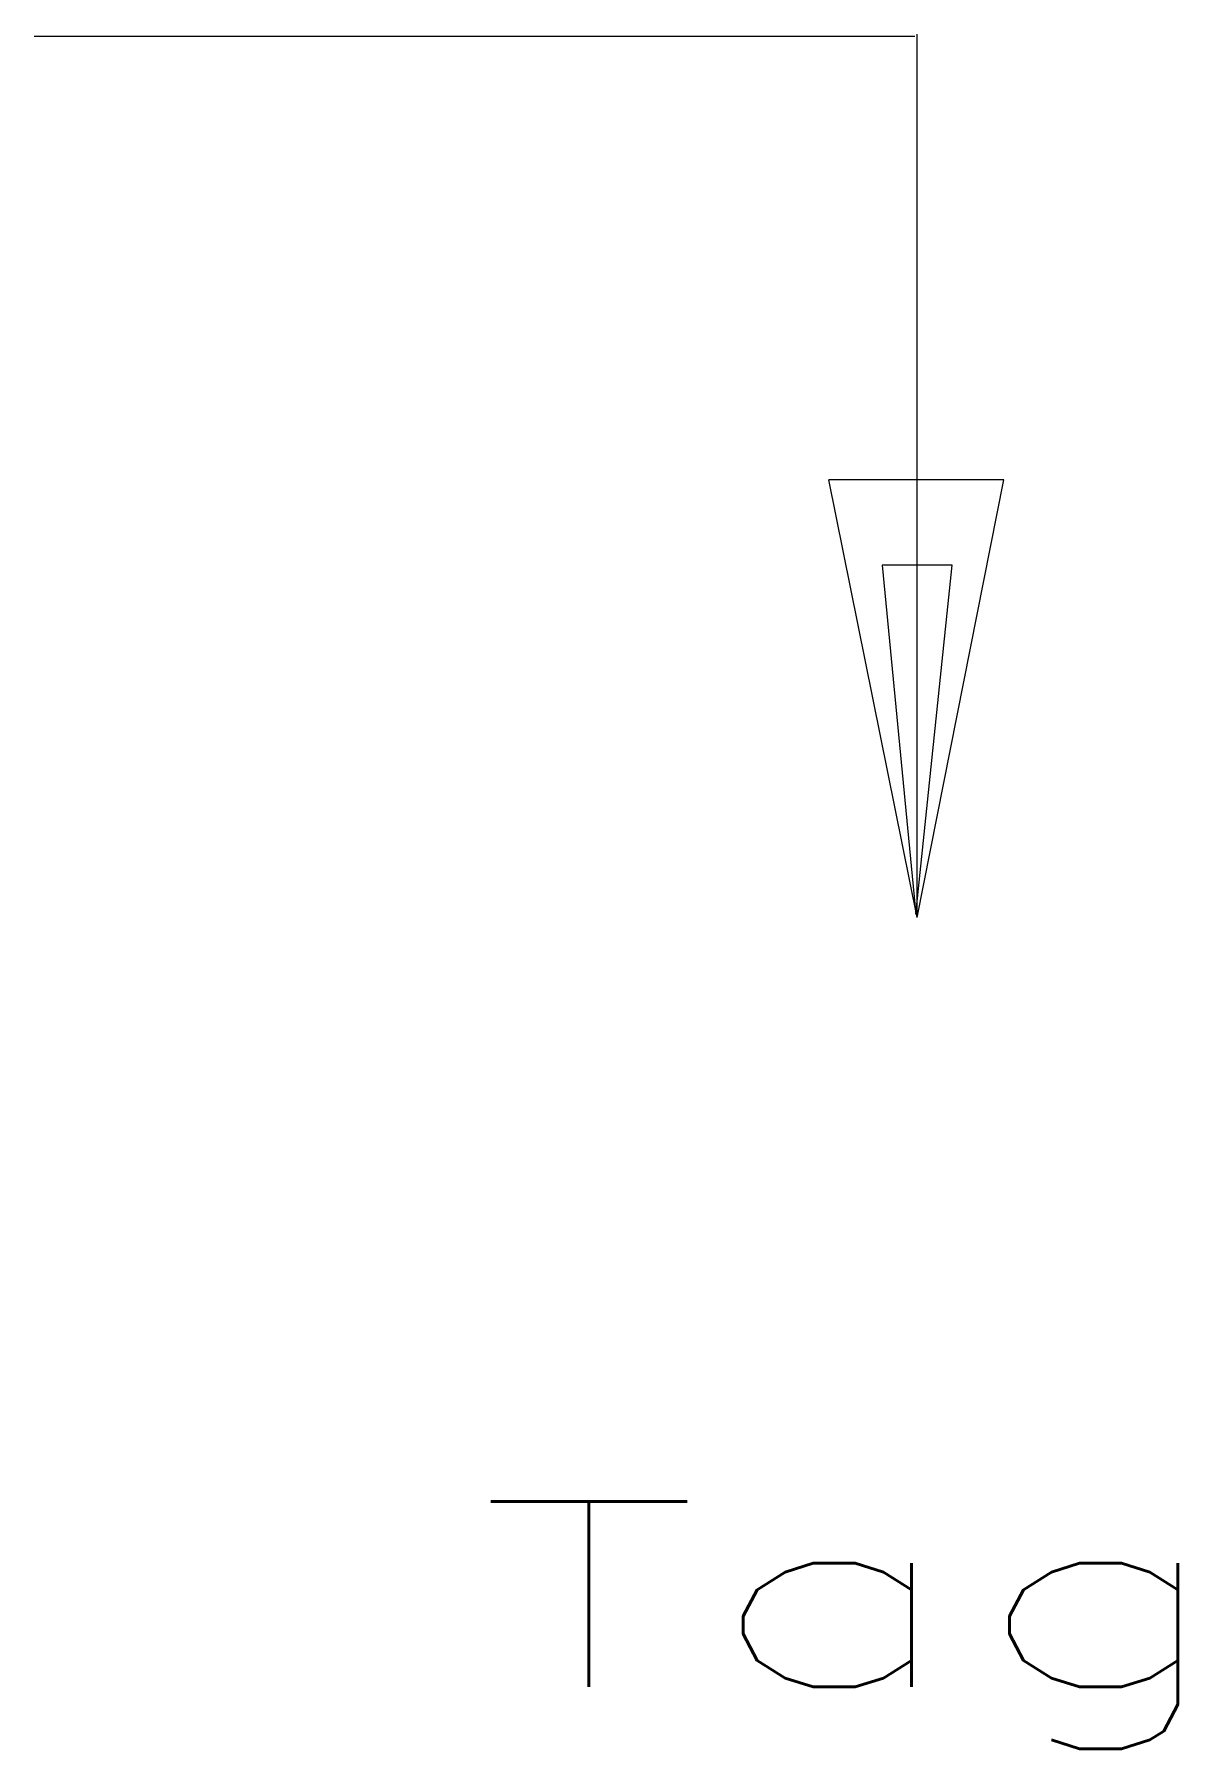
# Model space of a CAD drawing. Header units: inches. Extents: x -5.03 to 1.48, y -4.74 to 5.02.
import ezdxf
from ezdxf.enums import TextEntityAlignment as Align

# ---------------------------------------------------------------- set-up
doc = ezdxf.new("R2010")
doc.units = ezdxf.units.IN
doc.header["$MEASUREMENT"] = 0
doc.layers.get('0').update_dxf_attribs({"lineweight": 0})
doc.styles.get("Standard").update_dxf_attribs({"font": 'TXT.SHX'})

msp = doc.modelspace()

# ---------------------------------------------------------------- linework, layer by layer
at = {"color": 7, "linetype": 'Continuous', "lineweight": 0}
for p, q in [((-0.0124, 5.0054), (-5.0291, 5.0054)), ((0.0004, 0.0016), (0.0004, 5.0183)), ((-0.0005, -0.0109), (-0.5023, 2.4817)), ((0.4946, 2.4817), (-0.5023, 2.4817)), ((-0.0005, -0.0109), (0.4946, 2.4817)), ((-0.1995, 1.9958), (-0.0067, 0.0079)), ((0.2001, 1.9958), (-0.1995, 1.9958)), ((-0.0067, 0.0079), (0.2001, 1.9958))]:
    msp.add_line(p, q, dxfattribs=at)

# ---------------------------------------------------------------- texts
at = {"color": 7, "linetype": 'Continuous', "width": 1.587963}
msp.add_text('Tag', height=1.056, dxfattribs=at).set_placement((-2.5079, -4.3906), (1.8041, -4.3906), align=Align.FIT)

doc.saveas('drawing.dxf')
